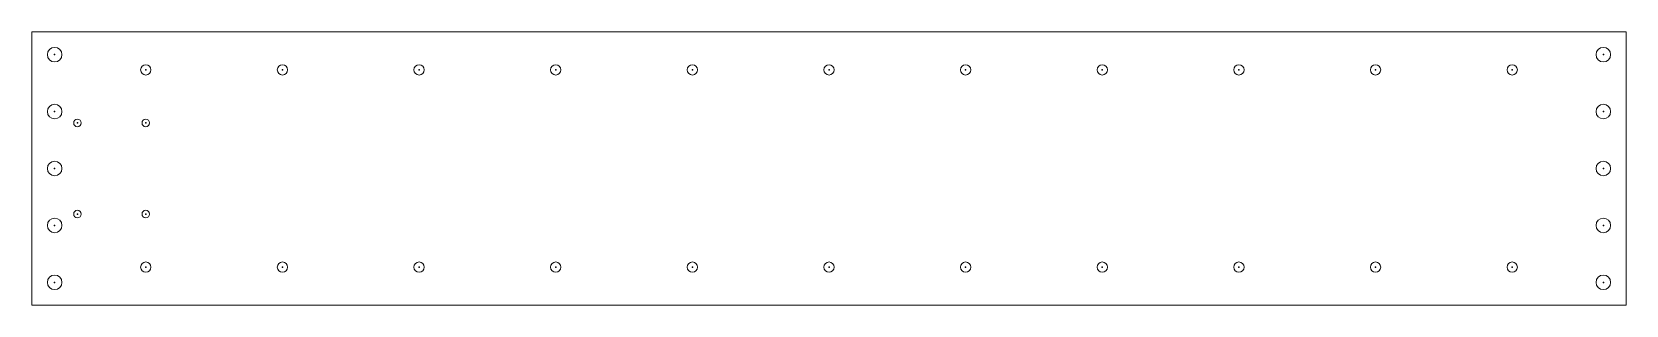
# Model space of a CAD drawing. Header units: millimetres. Extents: x -700 to 0, y -120 to 0.
import ezdxf

# ---------------------------------------------------------------- set-up
doc = ezdxf.new("R2010")
doc.units = ezdxf.units.MM
doc.header["$PDSIZE"] = -1

msp = doc.modelspace()

# ---------------------------------------------------------------- linework, layer by layer
at = {"color": 7, "linetype": 'Continuous', "lineweight": 15}
for p, q in [((-700, -120), (-700, 0)), ((-700, 0), (0, 0)), ((0, -120), (0, 0)), ((-700, -120), (0, -120))]:
    msp.add_line(p, q, dxfattribs=at)
for centre, radius in [((-690, -10), 3.2), ((-10, -10), 3.2), ((-650, -16.7), 2.25), ((-590, -16.7), 2.25), ((-530, -16.7), 2.25), ((-470, -16.7), 2.25), ((-410, -16.7), 2.25), ((-350, -16.7), 2.25), ((-290, -16.7), 2.25), ((-230, -16.7), 2.25), ((-170, -16.7), 2.25), ((-110, -16.7), 2.25), ((-50, -16.7), 2.25), ((-690, -35), 3.2), ((-10, -35), 3.2), ((-680, -40), 1.65), ((-650, -40), 1.65), ((-690, -60), 3.2), ((-10, -60), 3.2), ((-690, -85), 3.2), ((-680, -80), 1.65), ((-650, -80), 1.65), ((-10, -85), 3.2), ((-650, -103.3), 2.25), ((-590, -103.3), 2.25), ((-530, -103.3), 2.25), ((-470, -103.3), 2.25), ((-410, -103.3), 2.25), ((-350, -103.3), 2.25), ((-290, -103.3), 2.25), ((-230, -103.3), 2.25), ((-170, -103.3), 2.25), ((-110, -103.3), 2.25), ((-50, -103.3), 2.25), ((-690, -110), 3.2), ((-10, -110), 3.2)]:
    msp.add_circle(centre, radius, dxfattribs=at)
at = {"color": 7, "linetype": 'Continuous'}
for p in [(-690, -10), (-10, -10), (-650, -16.7), (-590, -16.7), (-530, -16.7), (-470, -16.7), (-410, -16.7), (-350, -16.7), (-290, -16.7), (-230, -16.7), (-170, -16.7), (-110, -16.7), (-50, -16.7), (-690, -35), (-10, -35), (-680, -40), (-650, -40), (-690, -60), (-10, -60), (-680, -80), (-650, -80), (-690, -85), (-10, -85), (-650, -103.3), (-590, -103.3), (-530, -103.3), (-470, -103.3), (-410, -103.3), (-350, -103.3), (-290, -103.3), (-230, -103.3), (-170, -103.3), (-110, -103.3), (-50, -103.3), (-690, -110), (-10, -110)]:
    msp.add_point(p, dxfattribs=at)

doc.saveas('drawing.dxf')
